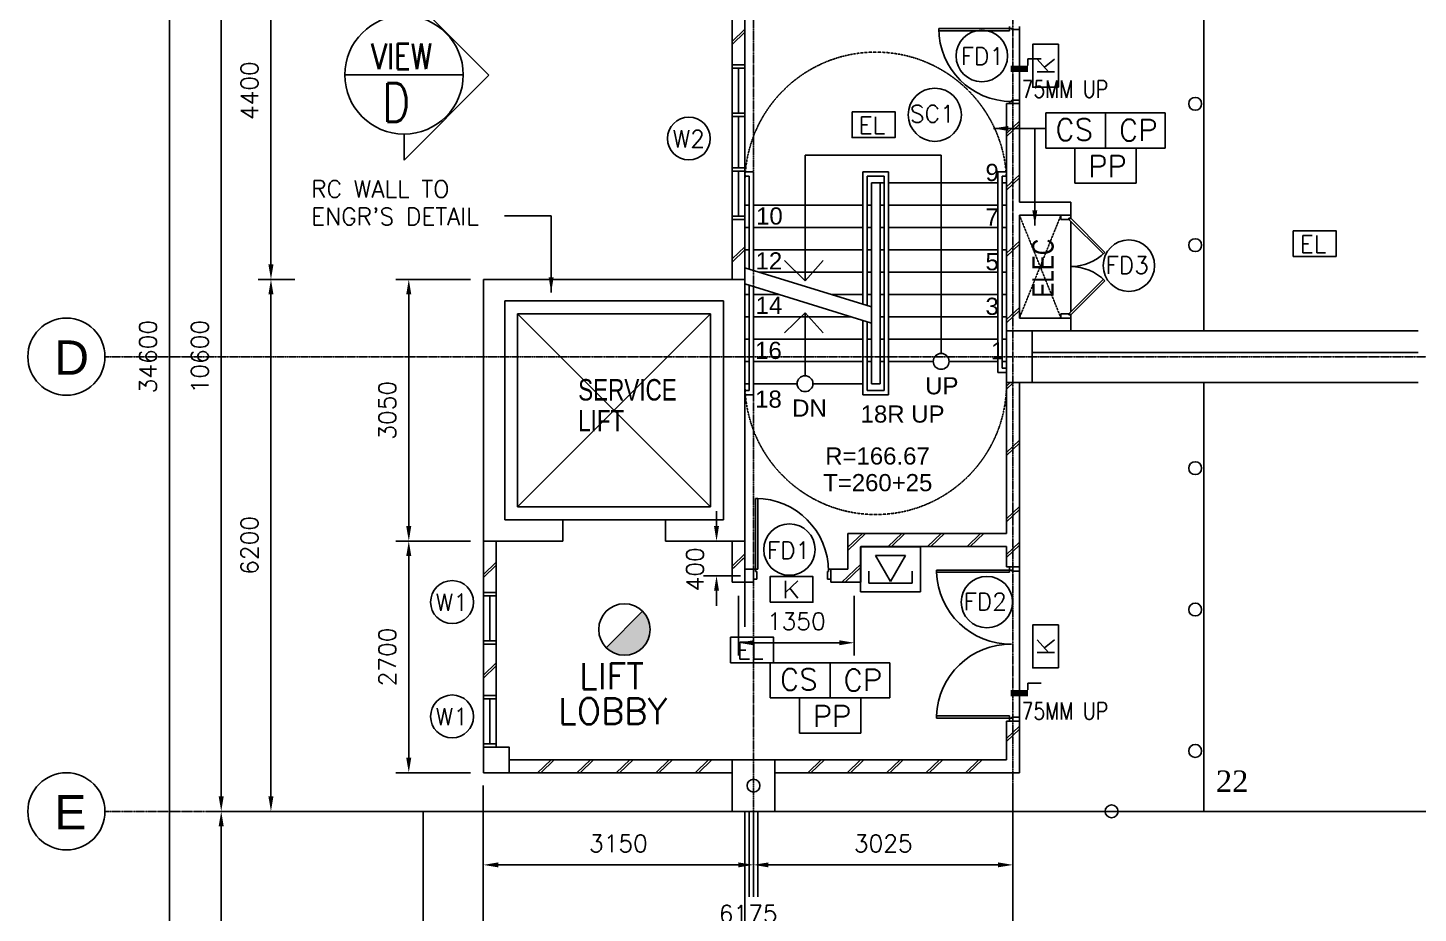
# Model space of a CAD drawing. Header units: millimetres. Extents: x -312260 to 194620, y -310600 to 21683.
# Drawn here: x -138419 to -122208, y -8406 to 1914 of the extents above; entities that cross this region are included whole.
import ezdxf
from ezdxf.enums import TextEntityAlignment as Align

# ---------------------------------------------------------------- set-up
doc = ezdxf.new("R2010")
doc.units = ezdxf.units.MM
doc.header["$LTSCALE"] = 5
doc.header["$MEASUREMENT"] = 0
doc.header["$PDMODE"] = 3
for name, pattern in [('CENTER', [2, 1.25, -0.25, 0.25, -0.25]), ('DASHED', [0.75, 0.5, -0.25]), ('DASHEDX2', [1.5, 1, -0.5]), ('HIDDEN', [0.375, 0.25, -0.125])]:
    doc.linetypes.add(name, pattern=pattern)
for name, color, linetype in [('-FF', 240, 'Continuous'), ('beam_p', 1, 'Continuous'), ('col', 7, 'Continuous'), ('CP', 8, 'Continuous'), ('CP NUMBERING', 1, 'Continuous'), ('DIM', 7, 'Continuous'), ('DR', 1, 'Continuous'), ('DW-T', 7, 'Continuous'), ('EL & K', 10, 'Continuous'), ('GRID', 9, 'CENTER'), ('L', 1, 'Continuous'), ('LEG-T', 7, 'Continuous'), ('LINE', 7, 'Continuous'), ('parap', 7, 'Continuous'), ('park L', 9, 'DASHEDX2'), ('R25', 5, 'Continuous'), ('RAIL', 1, 'Continuous'), ('RC', 3, 'Continuous'), ('RWDP', 1, 'Continuous'), ('SPEC', 7, 'Continuous'), ('T35', 2, 'Continuous'), ('TEXT', 7, 'Continuous'), ('wall', 2, 'Continuous'), ('WIN', 5, 'Continuous')]:
    doc.layers.add(name, color=color, linetype=linetype)
doc.styles.add('CARPARK NO', font='TIMES.TTF', dxfattribs={"height": 200})
doc.styles.add('E', font='ROMANS.SHX', dxfattribs={"width": 0.9})
doc.styles.add('HELV', font='HELV.shx')
doc.styles.add('HELVL', font='HELVL.shx')
doc.styles.add('ROMS', font='romans.shx', dxfattribs={"width": 0.8, "height": 230})
doc.styles.add('S100', font='ROMANS.shx', dxfattribs={"height": 200})
doc.dimstyles.new('S100', dxfattribs={"dimscale": 0, "dimtxt": 150, "dimasz": 175, "dimexe": 150, "dimexo": 150, "dimgap": 150, "dimtad": 1, "dimdec": 0, "dimzin": 0, "dimdsep": 46, "dimtxsty": 'S100', "dimcen": 0, "dimdle": 100, "dimclrd": 5, "dimclre": 5, "dimclrt": 1, "dimaunit": 1, "dimadec": 0, "dimazin": 0, "dimtfac": 1, "dimtdec": 0, "dimtofl": 0, "dimtmove": 1, "dimatfit": 3, "dimfxl": 1, "dimtolj": 1, "dimtzin": 0, "dimarcsym": 0})

# ---------------------------------------------------------------- blocks, each defined once
blk = doc.blocks.new('*D88')
at = {"layer": 'DEFPOINTS', "color": 0}
for p in [(-135584, -1019), (-135157, -1019), (-135157, -7219)]:
    blk.add_point(p, dxfattribs=at)
at = {"layer": 'DIM', "color": 5, "lineweight": -2}
for p, q in [((-135307, -1019), (-135734, -1019)), ((-135584, -7044), (-135584, -1194)), ((-135307, -7219), (-135734, -7219))]:
    blk.add_line(p, q, dxfattribs=at)
at = {"layer": 'DIM', "color": 5}
for points in [[(-135614, -1194), (-135555, -1194), (-135584, -1019)], [(-135614, -7044), (-135555, -7044), (-135584, -7219)]]:
    blk.add_solid(points, dxfattribs=at)
at = {"layer": 'DIM', "color": 1, "insert": (-135834, -4119), "char_height": 200, "attachment_point": 5, "rotation": 90, "style": 'S100'}
blk.add_mtext('\\A1;6200', dxfattribs=at)
blk = doc.blocks.new('*D89')
at = {"layer": 'DEFPOINTS', "color": 0}
for p in [(-135584, 3381), (-135157, 3381), (-135157, -1019)]:
    blk.add_point(p, dxfattribs=at)
at = {"layer": 'DIM', "color": 5, "lineweight": -2}
for p, q in [((-135307, 3381), (-135734, 3381)), ((-135584, -844), (-135584, 3206)), ((-135307, -1019), (-135734, -1019))]:
    blk.add_line(p, q, dxfattribs=at)
at = {"layer": 'DIM', "color": 5}
for points in [[(-135614, 3206), (-135555, 3206), (-135584, 3381)], [(-135614, -844), (-135555, -844), (-135584, -1019)]]:
    blk.add_solid(points, dxfattribs=at)
at = {"layer": 'DIM', "color": 1, "insert": (-135834, 1181), "char_height": 200, "attachment_point": 5, "rotation": 90, "style": 'S100'}
blk.add_mtext('\\A1;4400', dxfattribs=at)
blk = doc.blocks.new('*D91')
at = {"layer": 'DEFPOINTS', "color": 0}
for p in [(-136164, -7219), (-135090, -7219), (-135090, -14219)]:
    blk.add_point(p, dxfattribs=at)
at = {"layer": 'DIM', "color": 5, "lineweight": -2}
for p, q in [((-135240, -7219), (-136314, -7219)), ((-136164, -14044), (-136164, -7394)), ((-135240, -14219), (-136314, -14219))]:
    blk.add_line(p, q, dxfattribs=at)
at = {"layer": 'DIM', "color": 5}
for points in [[(-136194, -7394), (-136135, -7394), (-136164, -7219)], [(-136194, -14044), (-136135, -14044), (-136164, -14219)]]:
    blk.add_solid(points, dxfattribs=at)
at = {"layer": 'DIM', "color": 1, "insert": (-136414, -10719), "char_height": 200, "attachment_point": 5, "rotation": 90, "style": 'S100'}
blk.add_mtext('\\A1;7000', dxfattribs=at)
blk = doc.blocks.new('*D92')
at = {"layer": 'DEFPOINTS', "color": 0}
for p in [(-136164, 3381), (-135090, 3381), (-135090, -7219)]:
    blk.add_point(p, dxfattribs=at)
at = {"layer": 'DIM', "color": 5, "lineweight": -2}
for p, q in [((-135240, 3381), (-136314, 3381)), ((-136164, -7044), (-136164, 3206)), ((-135240, -7219), (-136314, -7219))]:
    blk.add_line(p, q, dxfattribs=at)
at = {"layer": 'DIM', "color": 5}
for points in [[(-136194, 3206), (-136135, 3206), (-136164, 3381)], [(-136194, -7044), (-136135, -7044), (-136164, -7219)]]:
    blk.add_solid(points, dxfattribs=at)
at = {"layer": 'DIM', "color": 1, "insert": (-136414, -1919), "char_height": 200, "attachment_point": 5, "rotation": 90, "style": 'S100'}
blk.add_mtext('\\A1;10600', dxfattribs=at)
blk = doc.blocks.new('*D95')
at = {"layer": 'DEFPOINTS', "color": 0}
for p in [(-135090, 15381), (-136768, -19219), (-135090, -19219)]:
    blk.add_point(p, dxfattribs=at)
at = {"layer": 'DIM', "color": 5, "lineweight": -2}
for p, q in [((-135240, 15381), (-136918, 15381)), ((-136768, 15206), (-136768, -19044)), ((-135240, -19219), (-136918, -19219))]:
    blk.add_line(p, q, dxfattribs=at)
at = {"layer": 'DIM', "color": 5}
for points in [[(-136797, 15206), (-136738, 15206), (-136768, 15381)], [(-136797, -19044), (-136738, -19044), (-136768, -19219)]]:
    blk.add_solid(points, dxfattribs=at)
at = {"layer": 'DIM', "color": 1, "insert": (-137018, -1919), "char_height": 200, "attachment_point": 5, "rotation": 90, "style": 'S100'}
blk.add_mtext('\\A1;34600', dxfattribs=at)
blk = doc.blocks.new('DR900')
at = {"layer": 'DR'}
for p, q in [((25, 940), (50, 940)), ((25, 115), (25, 940)), ((50, 115), (50, 940)), ((0, 115), (25, 115)), ((0, 0), (38, 0)), ((50, 115), (25, 115)), ((25, 115), (25, 90)), ((25, 90), (38, 90)), ((38, 90), (38, 0)), ((862, 90), (875, 90)), ((862, 90), (862, 0)), ((862, 0), (900, 0)), ((875, 115), (900, 115)), ((875, 115), (875, 90))]:
    blk.add_line(p, q, dxfattribs=at)
blk.add_arc((25, 90), 850, 0, 90, dxfattribs=at)
blk = doc.blocks.new('DR2')
at = {"layer": 'DR', "color": 5}
for p, q in [((37, 115), (435, 513)), ((55, 97), (452, 495)), ((1145, 97), (748, 495)), ((1163, 115), (765, 513)), ((0, 115), (37, 115)), ((50, 0), (0, 0)), ((37, 115), (37, 90)), ((55, 97), (37, 115)), ((37, 90), (50, 90)), ((50, 90), (50, 0)), ((1145, 97), (1163, 115)), ((1163, 90), (1150, 90)), ((1150, 90), (1150, 0)), ((1163, 115), (1163, 90)), ((1200, 115), (1163, 115)), ((1150, 0), (1200, 0))]:
    blk.add_line(p, q, dxfattribs=at)
for centre, start, end in [((37, 115), 0, 45), ((1163, 115), 135, 180)]:
    blk.add_arc(centre, 563, start, end, dxfattribs=at)
blk = doc.blocks.new('*D97')
at = {"layer": 'DEFPOINTS', "color": 0}
for p in [(-130389, -4069), (-130058, -4069), (-129958, -4472)]:
    blk.add_point(p, dxfattribs=at)
at = {"layer": 'DIM', "color": 5, "lineweight": -2}
for p, q in [((-130389, -3894), (-130389, -3719)), ((-130208, -4069), (-130539, -4069)), ((-130108, -4472), (-130539, -4472)), ((-130389, -4647), (-130389, -4822))]:
    blk.add_line(p, q, dxfattribs=at)
at = {"layer": 'DIM', "color": 5}
for points in [[(-130418, -3894), (-130360, -3894), (-130389, -4069)], [(-130418, -4647), (-130360, -4647), (-130389, -4472)]]:
    blk.add_solid(points, dxfattribs=at)
at = {"layer": 'DIM', "color": 1, "insert": (-130639, -4398), "char_height": 200, "attachment_point": 5, "rotation": 90, "style": 'S100'}
blk.add_mtext('\\A1;400', dxfattribs=at)
blk = doc.blocks.new('*D96')
at = {"layer": 'DEFPOINTS', "color": 0}
for p in [(-130133, -4558), (-128783, -4558), (-130133, -5254)]:
    blk.add_point(p, dxfattribs=at)
at = {"layer": 'DIM', "color": 5, "lineweight": -2}
for p, q in [((-130133, -4708), (-130133, -5404)), ((-128783, -4708), (-128783, -5404)), ((-128958, -5254), (-129958, -5254))]:
    blk.add_line(p, q, dxfattribs=at)
at = {"layer": 'DIM', "color": 5}
for points in [[(-129958, -5225), (-129958, -5283), (-130133, -5254)], [(-128958, -5225), (-128958, -5283), (-128783, -5254)]]:
    blk.add_solid(points, dxfattribs=at)
at = {"layer": 'DIM', "color": 1, "insert": (-129458, -5004), "char_height": 200, "attachment_point": 5, "rotation": 0, "style": 'S100'}
blk.add_mtext('\\A1;1350', dxfattribs=at)
blk = doc.blocks.new('*D107')
at = {"layer": 'DEFPOINTS', "color": 0}
for p in [(-133108, -6769), (-126933, -6769), (-126933, -8663)]:
    blk.add_point(p, dxfattribs=at)
at = {"layer": 'DIM', "color": 5, "lineweight": -2}
for p, q in [((-133108, -6919), (-133108, -8813)), ((-126933, -6919), (-126933, -8813)), ((-132933, -8663), (-127108, -8663))]:
    blk.add_line(p, q, dxfattribs=at)
at = {"layer": 'DIM', "color": 5}
for points in [[(-132933, -8633), (-132933, -8692), (-133108, -8663)], [(-127108, -8633), (-127108, -8692), (-126933, -8663)]]:
    blk.add_solid(points, dxfattribs=at)
at = {"layer": 'DIM', "color": 1, "insert": (-130020, -8413), "char_height": 200, "attachment_point": 5, "style": 'S100'}
blk.add_mtext('\\A1;6175', dxfattribs=at)
blk = doc.blocks.new('*D108')
at = {"layer": 'DEFPOINTS', "color": 0}
for p in [(-133108, -1019), (-133977, -4069), (-133108, -4069)]:
    blk.add_point(p, dxfattribs=at)
at = {"layer": 'DIM', "color": 5, "lineweight": -2}
for p, q in [((-133258, -1019), (-134127, -1019)), ((-133977, -1194), (-133977, -3894)), ((-133258, -4069), (-134127, -4069))]:
    blk.add_line(p, q, dxfattribs=at)
at = {"layer": 'DIM', "color": 5}
for points in [[(-134007, -1194), (-133948, -1194), (-133977, -1019)], [(-134007, -3894), (-133948, -3894), (-133977, -4069)]]:
    blk.add_solid(points, dxfattribs=at)
at = {"layer": 'DIM', "color": 1, "insert": (-134227, -2544), "char_height": 200, "attachment_point": 5, "rotation": 90, "style": 'S100'}
blk.add_mtext('\\A1;3050', dxfattribs=at)
blk = doc.blocks.new('*D109')
at = {"layer": 'DEFPOINTS', "color": 0}
for p in [(-133108, -4069), (-133977, -6769), (-133108, -6769)]:
    blk.add_point(p, dxfattribs=at)
at = {"layer": 'DIM', "color": 5, "lineweight": -2}
for p, q in [((-133258, -4069), (-134127, -4069)), ((-133977, -4244), (-133977, -6594)), ((-133258, -6769), (-134127, -6769))]:
    blk.add_line(p, q, dxfattribs=at)
at = {"layer": 'DIM', "color": 5}
for points in [[(-134007, -4244), (-133948, -4244), (-133977, -4069)], [(-134007, -6594), (-133948, -6594), (-133977, -6769)]]:
    blk.add_solid(points, dxfattribs=at)
at = {"layer": 'DIM', "color": 1, "insert": (-134227, -5419), "char_height": 200, "attachment_point": 5, "rotation": 90, "style": 'S100'}
blk.add_mtext('\\A1;2700', dxfattribs=at)
blk = doc.blocks.new('*D110')
at = {"layer": 'DEFPOINTS', "color": 0}
for p in [(-133108, -7219), (-129958, -7219), (-133108, -7843)]:
    blk.add_point(p, dxfattribs=at)
at = {"layer": 'DIM', "color": 5, "lineweight": -2}
for p, q in [((-133108, -7369), (-133108, -7993)), ((-129958, -7369), (-129958, -7993)), ((-130133, -7843), (-132933, -7843))]:
    blk.add_line(p, q, dxfattribs=at)
at = {"layer": 'DIM', "color": 5}
for points in [[(-132933, -7814), (-132933, -7872), (-133108, -7843)], [(-130133, -7814), (-130133, -7872), (-129958, -7843)]]:
    blk.add_solid(points, dxfattribs=at)
at = {"layer": 'DIM', "color": 1, "insert": (-131533, -7593), "char_height": 200, "attachment_point": 5, "style": 'S100'}
blk.add_mtext('\\A1;3150', dxfattribs=at)
blk = doc.blocks.new('*D111')
at = {"layer": 'DEFPOINTS', "color": 0}
for p in [(-129958, -7219), (-126933, -7219), (-126933, -7843)]:
    blk.add_point(p, dxfattribs=at)
at = {"layer": 'DIM', "color": 5, "lineweight": -2}
for p, q in [((-129958, -7369), (-129958, -7993)), ((-126933, -7369), (-126933, -7993)), ((-129783, -7843), (-127108, -7843))]:
    blk.add_line(p, q, dxfattribs=at)
at = {"layer": 'DIM', "color": 5}
for points in [[(-129783, -7814), (-129783, -7872), (-129958, -7843)], [(-127108, -7814), (-127108, -7872), (-126933, -7843)]]:
    blk.add_solid(points, dxfattribs=at)
at = {"layer": 'DIM', "color": 1, "insert": (-128445, -7593), "char_height": 200, "attachment_point": 5, "style": 'S100'}
blk.add_mtext('\\A1;3025', dxfattribs=at)

msp = doc.modelspace()

# ---------------------------------------------------------------- hatches: boundary and pattern name
at = {"layer": '-FF'}
msp.add_hatch(color=2, dxfattribs=at).paths.add_polyline_path([(-131162.7, -5099.3, 0.1989124), (-131250.6, -4887.1), (-131674.9, -5311.4, 0.6681786)])

# ---------------------------------------------------------------- linework, layer by layer
at = {"layer": '-FF', "color": 2, "ltscale": 10}
for p, q in [((-128711.8, -4136.5), (-128011.8, -4136.5)), ((-128711.8, -4658.4), (-128711.8, -4136.5)), ((-128011.8, -4136.5), (-128011.8, -4658.4)), ((-128535.2, -4236.2), (-128360.6, -4538.5)), ((-128186.1, -4236.2), (-128535.2, -4236.2)), ((-128360.6, -4538.5), (-128186.1, -4236.2)), ((-128613, -4558.7), (-128613, -4417.6)), ((-128108.3, -4417.6), (-128108.3, -4558.7)), ((-128011.8, -4658.4), (-128711.8, -4658.4)), ((-128108.3, -4558.7), (-128613, -4558.7))]:
    msp.add_line(p, q, dxfattribs=at)
at = {"layer": '-FF', "color": 2, "linetype": 'Continuous'}
msp.add_line((-131674.9, -5311.4), (-131250.6, -4887.1), dxfattribs=at)
msp.add_circle((-131462.7, -5099.3), 300, dxfattribs=at)
for p, q in [((-134722.6, 1365.6), (-133342.6, 1365.6)), ((-125853.3, 923.5), (-125853.3, 512.9)), ((-125497.1, 512.9), (-125497.1, 102.3)), ((-127769.5, 428.8), (-129357, 428.8)), ((-129357, -1033.4), (-129357, 428.8)), ((-127769.5, 428.8), (-127769.5, -1881.9)), ((-128582.7, -2234.3), (-128582.7, 105.7)), ((-128432.7, 105.7), (-128582.7, 105.7)), ((-128482.7, -2234.3), (-128482.7, 105.7)), ((-127107.7, 105.7), (-128382.7, 105.7)), ((-127007.7, 105.7), (-127057.7, 105.7)), ((-130007.7, -154.3), (-130057.7, -154.3)), ((-128682.7, -154.3), (-129957.7, -154.3)), ((-128582.7, -154.3), (-128632.7, -154.3)), ((-128432.7, -154.3), (-128482.7, -154.3)), ((-127107.7, -154.3), (-128382.7, -154.3)), ((-127007.7, -154.3), (-127057.7, -154.3)), ((-130007.7, -414.3), (-130057.7, -414.3)), ((-128682.7, -414.3), (-129957.7, -414.3)), ((-128582.7, -414.3), (-128632.7, -414.3)), ((-128432.7, -414.3), (-128482.7, -414.3)), ((-127107.7, -414.3), (-128382.7, -414.3)), ((-127007.7, -414.3), (-127057.7, -414.3)), ((-130007.7, -674.3), (-130057.7, -674.3)), ((-128682.7, -674.3), (-129957.7, -674.3)), ((-129357, -1033.4), (-129596.3, -799.5)), ((-129357, -1033.4), (-129144.2, -799.5)), ((-128582.7, -675.1), (-128632.7, -675.1)), ((-128432.7, -674.3), (-128482.7, -674.3)), ((-127107.7, -674.3), (-128382.7, -674.3)), ((-127007.7, -674.3), (-127057.7, -674.3)), ((-128682.7, -934.3), (-129893.3, -934.3)), ((-128582.7, -934.3), (-128632.7, -934.3)), ((-128432.7, -934.3), (-128482.7, -934.3)), ((-127107.7, -934.3), (-128382.7, -934.3)), ((-127007.7, -934.3), (-127057.7, -934.3)), ((-130007.7, -1194.3), (-130057.7, -1194.3)), ((-129658.9, -1194.3), (-129957.7, -1194.3)), ((-128682.7, -1194.3), (-129053.9, -1194.3)), ((-128582.7, -1194.3), (-128632.7, -1194.3)), ((-128432.7, -1194.3), (-128482.7, -1194.3)), ((-127107.7, -1194.3), (-128382.7, -1194.3)), ((-127007.7, -1194.3), (-127057.7, -1194.3)), ((-130007.7, -1454.3), (-130057.7, -1454.3)), ((-128819.5, -1454.3), (-129957.7, -1454.3)), ((-129357, -1406.6), (-129596.3, -1640.6)), ((-129357, -1406.6), (-129357, -2141.9)), ((-129357, -1406.6), (-129144.2, -1640.6)), ((-128432.7, -1454.3), (-128482.7, -1454.3)), ((-127107.7, -1454.3), (-128382.7, -1454.3)), ((-127007.7, -1454.3), (-127057.7, -1454.3)), ((-130007.7, -1714.3), (-130057.7, -1714.3)), ((-128682.7, -1714.3), (-129957.7, -1714.3)), ((-128582.7, -1714.3), (-128632.7, -1714.3)), ((-128432.7, -1714.3), (-128482.7, -1714.3)), ((-127769.5, -1714.3), (-128382.7, -1714.3)), ((-127107.7, -1714.3), (-127769.5, -1714.3)), ((-127007.7, -1714.3), (-127057.7, -1714.3)), ((-130007.7, -1974.3), (-130057.7, -1974.3)), ((-128682.7, -1974.3), (-129957.7, -1974.3)), ((-128582.7, -1974.3), (-128632.7, -1974.3)), ((-128432.7, -1974.3), (-128482.7, -1974.3)), ((-127861.8, -1974.3), (-128382.7, -1974.3)), ((-127107.7, -1974.3), (-127677.1, -1974.3)), ((-127007.7, -1974.3), (-127057.7, -1974.3)), ((-130007.7, -2234.3), (-130057.7, -2234.3)), ((-129449.3, -2234.3), (-129957.7, -2234.3)), ((-128682.7, -2234.3), (-129264.6, -2234.3)), ((-129064.5, -5486.3), (-129064.5, -5897)), ((-128708.2, -5897), (-128708.2, -6307.6))]:
    msp.add_line(p, q)
at = {"color": 1}
for p, q in [((-129957.7, 235.7), (-130057.7, 235.7)), ((-130007.7, 185.7), (-130057.7, 185.7)), ((-130007.7, -898.8), (-130007.7, 185.7)), ((-129957.7, -914.3), (-129957.7, 235.7)), ((-128382.7, 235.7), (-128682.7, 235.7)), ((-128682.7, -1309.2), (-128682.7, 235.7)), ((-128432.7, 185.7), (-128632.7, 185.7)), ((-128632.7, -1324.7), (-128632.7, 185.7)), ((-128432.7, -2314.3), (-128432.7, 185.7)), ((-128382.7, -2364.3), (-128382.7, 235.7)), ((-127007.7, 235.7), (-127107.7, 235.7)), ((-127107.7, -1513.2), (-127107.7, 235.7)), ((-127007.7, 185.7), (-127057.7, 185.7)), ((-127057.7, -1531.9), (-127057.7, 185.7)), ((-130007.7, -2314.3), (-130007.7, -1086.2)), ((-129957.7, -2364.3), (-129957.7, -1101.7)), ((-128682.7, -2364.3), (-128682.7, -1496.6)), ((-128632.7, -2314.3), (-128632.7, -1512.1)), ((-127107.7, -2104.3), (-127107.7, -1513.2)), ((-127057.7, -2054.3), (-127057.7, -1531.9)), ((-127007.7, -2104.3), (-127107.7, -2104.3)), ((-127007.7, -2054.3), (-127057.7, -2054.3)), ((-130007.7, -2314.3), (-130057.7, -2314.3)), ((-129957.7, -2364.3), (-130057.7, -2364.3)), ((-128682.7, -2364.3), (-128382.7, -2364.3)), ((-128632.7, -2314.3), (-128432.7, -2314.3))]:
    msp.add_line(p, q, dxfattribs=at)
at = {"color": 5}
for p, q in [((-128582.7, -1340.2), (-130057.7, -883.3)), ((-128582.7, -1527.6), (-130057.7, -1070.7)), ((-132707.7, -1419.3), (-130457.7, -3669.3)), ((-130457.7, -1419.3), (-132707.7, -3669.3)), ((-130982.7, -3819.3), (-132182.7, -3819.3))]:
    msp.add_line(p, q, dxfattribs=at)
at = {"ltscale": 2}
for p, q in [((-130457.7, -1419.3), (-132707.7, -1419.3)), ((-132707.7, -3669.3), (-132707.7, -1419.3)), ((-130457.7, -3669.3), (-130457.7, -1419.3)), ((-130457.7, -3669.3), (-132707.7, -3669.3))]:
    msp.add_line(p, q, dxfattribs=at)
at = {"color": 3}
msp.add_circle((-134032.6, 1365.6), 690, dxfattribs=at)
for centre in [(-127769.5, -1974.3), (-129357, -2234.3)]:
    msp.add_circle(centre, 92.4)
at = {"color": 5, "linetype": 'HIDDEN'}
for centre, start, end in [((-128532.7, 105.7), 0, 180), ((-128532.7, -2234.3), 180, 359.93751)]:
    msp.add_arc(centre, 1525, start, end, dxfattribs=at)
at = {"layer": 'beam_p', "ltscale": 2}
for p, q in [((-126857.7, -1619.3), (-122207.7, -1619.3)), ((-126707.7, -1869.3), (-122207.7, -1869.3)), ((-126857.7, -2219.3), (-122207.7, -2219.3))]:
    msp.add_line(p, q, dxfattribs=at)
at = {"layer": 'col', "color": 3}
for points in [[(-126707.7, -1619.3), (-127007.7, -1619.3), (-127007.7, -2219.3), (-126707.7, -2219.3)], [(-133107.7, -6769.3), (-132807.7, -6769.3), (-132807.7, -6469.3), (-133107.7, -6469.3)], [(-129707.7, -6619.3), (-130207.7, -6619.3), (-130207.7, -7219.3), (-129707.7, -7219.3)], [(-129707.7, -6619.3), (-130207.7, -6619.3), (-130207.7, -7219.3), (-129707.7, -7219.3)]]:
    msp.add_lwpolyline(points, close=True, dxfattribs=at)
at = {"layer": 'CP', "color": 7}
for centre in [(-124807.7, 1028.3), (-124807.7, -619.3), (-124807.7, -3219.3), (-124807.7, -4866.9), (-124807.7, -6514.5), (-125782.7, -7219.3)]:
    msp.add_circle(centre, 75, dxfattribs=at)
at = {"layer": 'DIM', "color": 5}
msp.add_line((-130057.7, -8213.9), (-130057.7, -8598.2), dxfattribs=at)
at = {"layer": 'DW-T', "color": 1, "linetype": 'Continuous'}
for centre, radius in [((-127295.5, 1585.7), 300), ((-127843.9, 900.5), 310), ((-130711.5, 623.4), 250), ((-125580.7, -858), 300), ((-129538.6, -4167.8), 300), ((-133472.6, -4779.8), 250), ((-127236.3, -4779.8), 300), ((-133472.6, -6112.7), 250)]:
    msp.add_circle(centre, radius, dxfattribs=at)
at = {"layer": 'EL & K', "color": 10}
for points in [[(-126402.4, 1222), (-126402.4, 1722), (-126702.4, 1722), (-126702.4, 1222)], [(-128807.7, 934.8), (-128307.7, 934.8), (-128307.7, 634.8), (-128807.7, 634.8)], [(-123664.3, -451.4), (-123164.3, -451.4), (-123164.3, -751.4), (-123664.3, -751.4)], [(-129764.7, -4781.6), (-129264.7, -4781.6), (-129264.7, -4481.6), (-129764.7, -4481.6)], [(-126402.4, -5546.3), (-126402.4, -5046.3), (-126702.4, -5046.3), (-126702.4, -5546.3)], [(-130225.6, -5187.9), (-129725.6, -5187.9), (-129725.6, -5487.9), (-130225.6, -5487.9)]]:
    msp.add_lwpolyline(points, close=True, dxfattribs=at)
at = {"layer": 'GRID', "linetype": 'CENTER', "ltscale": 2}
for p, q in [((-129957.7, -8213.9), (-129957.7, 20308)), ((-126932.7, -7219.3), (-126932.7, 3380.7)), ((-137519.2, -1919.3), (-68329.3, -1919.3)), ((-137519.2, -7219.3), (-68329.3, -7219.3)), ((-66396.2, -7219.3), (-135586.2, -7219.3))]:
    msp.add_line(p, q, dxfattribs=at)
at = {"layer": 'GRID', "color": 7, "linetype": 'ByBlock', "ltscale": 2}
for centre in [(-137969.2, -1919.3), (-137969.2, -7219.3)]:
    msp.add_circle(centre, 450, dxfattribs=at)
at = {"layer": 'L'}
for p, q in [((-126857.7, 1030.7), (-126857.7, 1930.7)), ((-126857.7, -6119.3), (-126857.7, -4419.3))]:
    msp.add_line(p, q, dxfattribs=at)
at = {"layer": 'LEG-T'}
for p, q in [((-126550.5, 923.5), (-125156.2, 923.5)), ((-126550.5, 512.9), (-126550.5, 923.5)), ((-125156.2, 923.5), (-125156.2, 512.9)), ((-125156.2, 512.9), (-126550.5, 512.9)), ((-126209.6, 102.3), (-126209.6, 512.9)), ((-125497.1, 102.3), (-126209.6, 102.3)), ((-129761.6, -5486.3), (-128367.3, -5486.3)), ((-129761.6, -5897), (-129761.6, -5486.3)), ((-128367.3, -5486.3), (-128367.3, -5897)), ((-128367.3, -5897), (-129761.6, -5897)), ((-129420.7, -6307.6), (-129420.7, -5897)), ((-128708.2, -6307.6), (-129420.7, -6307.6))]:
    msp.add_line(p, q, dxfattribs=at)
at = {"layer": 'LINE', "color": 6}
for p, q in [((-126257.7, -269.3), (-126257.7, -306.3)), ((-126257.7, -341.6), (-126257.7, -1396.9)), ((-126257.7, -1432.3), (-126257.7, -1469.3))]:
    msp.add_line(p, q, dxfattribs=at)
at = {"layer": 'LINE', "color": 1, "ltscale": 2}
msp.add_line((-133807.7, -14219.3), (-133807.7, -7219.3), dxfattribs=at)
at = {"layer": 'LINE', "color": 6, "linetype": 'DASHED'}
for points in [[(-126372.7, -269.3), (-126857.7, -1469.3)], [(-126372.7, -1469.3), (-126857.7, -269.3)]]:
    msp.add_lwpolyline(points, dxfattribs=at)
at = {"layer": 'LINE', "color": 1, "ltscale": 2}
msp.add_lwpolyline([(-133807.7, -7219.3), (-130207.7, -7219.3)], dxfattribs=at)
at = {"layer": 'parap', "color": 0, "ltscale": 2}
for p, q in [((-130057.7, -7219.3), (-130057.7, -8213.9)), ((-129907.7, -7219.3), (-129907.7, -8213.9))]:
    msp.add_line(p, q, dxfattribs=at)
at = {"layer": 'park L'}
for p, q in [((-124707.7, 3380.7), (-124707.7, -1619.3)), ((-124707.7, -7219.3), (-124707.7, -2219.3)), ((-124707.7, -7219.3), (-124707.7, -2669.3))]:
    msp.add_line(p, q, dxfattribs=at)
at = {"layer": 'park L', "color": 8, "ltscale": 2}
msp.add_line((-124707.7, -7219.3), (-122207.7, -7219.3), dxfattribs=at)
at = {"layer": 'R25'}
for p, q in [((-126972.7, -4369.3), (-126972.7, -4406.3)), ((-126972.7, -4369.3), (-126972.7, -4406.3)), ((-126972.7, -4406.3), (-127822.7, -4406.3)), ((-126972.7, -4406.3), (-127822.7, -4406.3)), ((-126972.7, -4431.3), (-127822.4, -4431.3)), ((-126972.7, -4431.3), (-127822.4, -4431.3)), ((-126972.7, -4406.3), (-126947.7, -4406.3)), ((-126972.7, -4431.3), (-126972.7, -4406.3)), ((-126972.7, -4406.3), (-126947.7, -4406.3)), ((-126972.7, -4431.3), (-126972.7, -4406.3)), ((-126947.7, -4406.3), (-126947.7, -4419.3)), ((-126947.7, -4406.3), (-126947.7, -4419.3)), ((-126947.7, -4419.3), (-126857.7, -4419.3)), ((-126947.7, -4419.3), (-126857.7, -4419.3)), ((-126972.7, -6132.3), (-127822.7, -6132.3)), ((-126972.7, -6107.3), (-127822.4, -6107.3)), ((-126972.7, -6107.3), (-126972.7, -6132.3)), ((-126972.7, -6132.3), (-126947.7, -6132.3)), ((-126972.7, -6169.3), (-126972.7, -6132.3)), ((-126947.7, -6132.3), (-126947.7, -6119.3)), ((-126947.7, -6119.3), (-126857.7, -6119.3))]:
    msp.add_line(p, q, dxfattribs=at)
for centre, start, end in [((-126957.9, -4404.5), 181.77368, 270.67407), ((-126957.9, -6134), 89.32593, 178.22632)]:
    msp.add_arc(centre, 864.8, start, end, dxfattribs=at)
at = {"layer": 'RAIL', "color": 5, "ltscale": 1000}
for p, q in [((-130007.7, -7219.3), (-130007.7, -8213.9)), ((-129957.7, -7219.3), (-129957.7, -8213.9))]:
    msp.add_line(p, q, dxfattribs=at)
at = {"layer": 'RC', "ltscale": 2}
for p, q in [((-133107.7, -4069.3), (-133107.7, -1019.3)), ((-130057.7, -1019.3), (-133107.7, -1019.3)), ((-130057.7, -1619.3), (-130057.7, -1019.3)), ((-132857.7, -3819.3), (-132857.7, -1269.3)), ((-130307.7, -1269.3), (-132857.7, -1269.3)), ((-130307.7, -3819.3), (-130307.7, -1269.3)), ((-130057.7, -4069.3), (-130057.7, -1619.3)), ((-132182.7, -3819.3), (-132857.7, -3819.3)), ((-132182.7, -3819.3), (-132182.7, -4069.3)), ((-130307.7, -3819.3), (-130982.7, -3819.3)), ((-130982.7, -3819.3), (-130982.7, -4069.3)), ((-132182.7, -4069.3), (-133107.7, -4069.3)), ((-130982.7, -4069.3), (-130057.7, -4069.3))]:
    msp.add_line(p, q, dxfattribs=at)
at = {"layer": 'RWDP', "const_width": 75}
for points in [[(-126958, 1436.4), (-126757.5, 1436.4)], [(-126958, -5840.7), (-126757.5, -5840.7)]]:
    msp.add_lwpolyline(points, dxfattribs=at)
at = {"layer": 'RWDP'}
for points in [[(-126757.5, 1474.9), (-126757.5, 1551.8), (-126603.7, 1551.8)], [(-126757.5, -5802.2), (-126757.5, -5725.3), (-126603.7, -5725.3)]]:
    msp.add_lwpolyline(points, dxfattribs=at)
msp.add_circle((-129957.8, -6919.3), 75, dxfattribs=at)
at = {"layer": 'SPEC'}
for p, q in [((-128582.7, -2234.3), (-128482.7, -2234.3)), ((-130057.7, -4397), (-130057.7, -5068))]:
    msp.add_line(p, q, dxfattribs=at)
at = {"layer": 'T35', "color": 3}
for p, q in [((-134032.6, 2352), (-133043.1, 1362.5)), ((-134032.6, 373), (-133043.1, 1362.5)), ((-134032.6, 675.6), (-134032.6, 373))]:
    msp.add_line(p, q, dxfattribs=at)
at = {"layer": 'wall', "ltscale": 2}
for p, q in [((-130207.7, 1480.7), (-130207.7, 2780.7)), ((-130057.7, 1480.7), (-130057.7, 2080.7)), ((-126857.7, 1030.7), (-127007.7, 1030.7)), ((-127007.7, -3980.3), (-127007.7, 1030.7)), ((-126857.7, 1030.7), (-126857.7, -119.3)), ((-126257.7, -119.3), (-126257.7, -269.3)), ((-130207.7, -1019.3), (-130207.7, -319.3)), ((-130057.7, -1019.3), (-130057.7, -319.3)), ((-126857.7, -269.3), (-126257.7, -269.3)), ((-126857.7, -1469.3), (-126857.7, -269.3)), ((-126857.7, -1619.3), (-126257.7, -1619.3)), ((-126257.7, -1469.3), (-126257.7, -1619.3)), ((-126857.7, -4369.3), (-126857.7, -2219.3)), ((-127007.7, -3980.3), (-128857.7, -3980.3)), ((-128857.7, -3980.3), (-128857.7, -4397)), ((-133107.7, -4669.3), (-133107.7, -4069.3)), ((-132957.7, -4669.3), (-132957.7, -4069.3)), ((-130207.7, -4547), (-130207.7, -4069.3)), ((-130207.7, -4547), (-130207.7, -4069.3)), ((-130057.7, -4397), (-130057.7, -4069.3)), ((-130057.7, -4397), (-130057.7, -4069.3)), ((-127007.7, -4130.3), (-128707.7, -4130.3)), ((-128707.7, -4130.3), (-128707.7, -4547)), ((-127007.7, -4369.3), (-127007.7, -4130.3)), ((-127007.7, -4369.3), (-126857.7, -4369.3)), ((-127007.7, -4369.3), (-126857.7, -4369.3)), ((-129957.7, -4397), (-130057.7, -4397)), ((-129957.7, -4397), (-130057.7, -4397)), ((-129957.7, -4547), (-129957.7, -4397)), ((-129957.7, -4547), (-129957.7, -4397)), ((-129057.7, -4397), (-128857.7, -4397)), ((-129057.7, -4547), (-129057.7, -4397)), ((-132957.7, -4669.3), (-133107.7, -4669.3)), ((-129957.7, -4547), (-130207.7, -4547)), ((-129957.7, -4547), (-130207.7, -4547)), ((-129057.7, -4547), (-128707.7, -4547)), ((-132957.7, -5269.3), (-133107.7, -5269.3)), ((-133107.7, -5869.3), (-133107.7, -5269.3)), ((-132957.7, -5869.3), (-132957.7, -5269.3)), ((-132957.7, -5869.3), (-133107.7, -5869.3)), ((-127007.7, -6169.3), (-127007.7, -6619.3)), ((-126857.7, -6169.3), (-126857.7, -6469.3)), ((-132957.7, -6469.3), (-133107.7, -6469.3)), ((-126857.7, -6769.3), (-126857.7, -6469.3)), ((-130207.7, -6619.3), (-132807.7, -6619.3)), ((-127157.7, -6619.3), (-129707.7, -6619.3)), ((-127007.7, -6619.3), (-129707.7, -6619.3)), ((-130207.7, -6769.3), (-132807.7, -6769.3)), ((-126857.7, -6769.3), (-129707.7, -6769.3))]:
    msp.add_line(p, q, dxfattribs=at)
at = {"layer": 'wall', "color": 8}
for points in [[(-130207.7, 1754.4), (-130057.7, 1897.2)], [(-130207.7, 1718.7), (-130057.7, 1861.4)], [(-127007.7, 682.6), (-126857.7, 825.4)], [(-127007.7, 646.9), (-126857.7, 789.6)], [(-127007.7, 59.2), (-126857.7, 201.9)], [(-127007.7, 23.4), (-126857.7, 166.1)], [(-130207.7, -780), (-130057.7, -637.3)], [(-127007.7, -714.3), (-126857.7, -571.6)], [(-127007.7, -750.1), (-126857.7, -607.4)], [(-130207.7, -815.8), (-130057.7, -673)], [(-127007.7, -1487.8), (-126857.7, -1345.1)], [(-127007.7, -1523.6), (-126857.7, -1380.9)], [(-127007.7, -2297), (-126926, -2219.3)], [(-127007.7, -2261.3), (-126963.6, -2219.3)], [(-127007.7, -3034.7), (-126857.7, -2892)], [(-127007.7, -3070.5), (-126857.7, -2927.8)], [(-127007.7, -3808.2), (-126857.7, -3665.5)], [(-127007.7, -3844), (-126857.7, -3701.3)], [(-128857.7, -4176.9), (-128651.1, -3980.3)], [(-128857.7, -4141.1), (-128688.7, -3980.3)], [(-128386.9, -4130.3), (-128229.2, -3980.3)], [(-128349.3, -4130.3), (-128191.6, -3980.3)], [(-127927.4, -4130.3), (-127769.7, -3980.3)], [(-127889.8, -4130.3), (-127732.1, -3980.3)], [(-127467.9, -4130.3), (-127310.2, -3980.3)], [(-127430.3, -4130.3), (-127272.6, -3980.3)], [(-127007.7, -4223.4), (-126857.7, -4080.7)], [(-127007.7, -4259.2), (-126857.7, -4116.5)], [(-133107.7, -4458.1), (-132957.7, -4315.4)], [(-133107.7, -4493.9), (-132957.7, -4351.2)], [(-130207.7, -4361.5), (-130057.7, -4218.8)], [(-130207.7, -4397.3), (-130057.7, -4254.6)], [(-130188.7, -4343.4), (-130076.7, -4236.9)], [(-130188.7, -4379.2), (-130076.7, -4272.6)], [(-128927.1, -4547), (-128707.7, -4338.3)], [(-128889.5, -4547), (-128707.7, -4374.1)], [(-133107.7, -5629.8), (-132957.7, -5487.1)], [(-133107.7, -5665.6), (-132957.7, -5522.9)], [(-127007.7, -6368.5), (-126857.7, -6225.8)], [(-127007.7, -6404.3), (-126857.7, -6261.6)], [(-132476.4, -6769.3), (-132318.8, -6619.3)], [(-132438.8, -6769.3), (-132281.1, -6619.3)], [(-132017, -6769.3), (-131859.3, -6619.3)], [(-131979.3, -6769.3), (-131821.7, -6619.3)], [(-131557.5, -6769.3), (-131399.8, -6619.3)], [(-131519.8, -6769.3), (-131362.2, -6619.3)], [(-131098, -6769.3), (-130940.3, -6619.3)], [(-131060.4, -6769.3), (-130902.7, -6619.3)], [(-130638.5, -6769.3), (-130480.8, -6619.3)], [(-130600.9, -6769.3), (-130443.2, -6619.3)], [(-129325.8, -6769.3), (-129168.2, -6619.3)], [(-129288.2, -6769.3), (-129130.5, -6619.3)], [(-128866.3, -6769.3), (-128708.7, -6619.3)], [(-128828.7, -6769.3), (-128671, -6619.3)], [(-128406.8, -6769.3), (-128249.2, -6619.3)], [(-128369.2, -6769.3), (-128211.6, -6619.3)], [(-127947.4, -6769.3), (-127789.7, -6619.3)], [(-127909.7, -6769.3), (-127752.1, -6619.3)], [(-127487.9, -6769.3), (-127330.2, -6619.3)], [(-127450.3, -6769.3), (-127292.6, -6619.3)]]:
    msp.add_lwpolyline(points, dxfattribs=at)
at = {"layer": 'wall', "ltscale": 2}
for points in [[(-130207.7, 1480.7), (-130057.7, 1480.7)], [(-126857.7, -119.3), (-126257.7, -119.3)], [(-130207.7, -319.3), (-130057.7, -319.3)], [(-126857.7, -1469.3), (-126257.7, -1469.3)], [(-127007.7, -6169.3), (-126857.7, -6169.3)]]:
    msp.add_lwpolyline(points, dxfattribs=at)
at = {"layer": 'WIN'}
for p, q in [((-130207.7, 880.7), (-130207.7, 1480.7)), ((-130057.7, 880.7), (-130057.7, 1480.7)), ((-130132.7, 918.7), (-130132.7, 1442.7)), ((-130057.7, 918.7), (-130207.7, 918.7)), ((-130057.7, 880.7), (-130207.7, 880.7)), ((-130207.7, 280.7), (-130207.7, 880.7)), ((-130132.7, 880.7), (-130132.7, 280.7)), ((-130057.7, 280.7), (-130057.7, 880.7)), ((-130057.7, 280.7), (-130207.7, 280.7)), ((-130207.7, -319.3), (-130207.7, 280.7)), ((-130057.7, 242.7), (-130207.7, 242.7)), ((-130132.7, 242.7), (-130132.7, -281.3)), ((-130057.7, -319.3), (-130057.7, 280.7)), ((-126857.7, -4419.3), (-126857.7, -4369.3)), ((-126857.7, -4419.3), (-126857.7, -4369.3)), ((-127822.3, -4431.3), (-127822.3, -4406.3)), ((-127822.3, -4431.3), (-127822.3, -4406.3)), ((-133107.7, -5269.3), (-133107.7, -4669.3)), ((-132957.7, -5269.3), (-132957.7, -4669.3)), ((-133032.7, -5231.3), (-133032.7, -4707.3)), ((-133107.7, -6469.3), (-133107.7, -5869.3)), ((-133032.7, -5907.3), (-133032.7, -6431.3)), ((-132957.7, -6469.3), (-132957.7, -5869.3)), ((-127822.3, -6107.3), (-127822.3, -6132.3)), ((-126857.7, -6119.3), (-126857.7, -6169.3))]:
    msp.add_line(p, q, dxfattribs=at)
at = {"layer": 'WIN', "ltscale": 2}
for p, q in [((-130057.7, 1442.7), (-130207.7, 1442.7)), ((-130057.7, -281.3), (-130207.7, -281.3)), ((-132957.7, -4707.3), (-133107.7, -4707.3)), ((-132957.7, -5231.3), (-133107.7, -5231.3)), ((-132957.7, -5907.3), (-133107.7, -5907.3)), ((-132957.7, -6431.3), (-133107.7, -6431.3))]:
    msp.add_line(p, q, dxfattribs=at)

# ---------------------------------------------------------------- block references
at = {"layer": 'DR', "xscale": -1, "rotation": 90}
msp.add_blockref('DR900', (-126857.7, 1930.7), dxfattribs=at)
at = {"layer": 'DR', "rotation": 270}
msp.add_blockref('DR2', (-126372.7, -269.3), dxfattribs=at)
at = {"layer": 'DR'}
msp.add_blockref('DR900', (-129957.7, -4512), dxfattribs=at)

# ---------------------------------------------------------------- texts
at = {"color": 2, "style": 'HELVL', "width": 0.75}
for s, rotation, p in [('ELEC', 90, (-126458.6, -1230.4)), ('SERVICE', 0, (-132002.2, -2430.3)), ('LIFT', 0, (-132002.2, -2790.5))]:
    msp.add_text(s, height=250, rotation=rotation, dxfattribs=at).set_placement(p)
at = {"layer": 'CP NUMBERING', "style": 'CARPARK NO'}
msp.add_text('22', height=250, dxfattribs=at).set_placement((-124566.1, -6992.6))
at = {"layer": 'DW-T', "color": 7, "style": 'E'}
for s, p in [('FD1', (-127541.6, 1482.8)), ('FD3', (-125853.6, -952.4)), ('FD1', (-129801.7, -4277.2)), ('FD2', (-127509.2, -4874.2))]:
    msp.add_text(s, height=200, dxfattribs=at).set_placement(p)
at = {"layer": 'EL & K', "color": 10, "style": 'ROMS', "width": 1.2}
for p in [(-126450.2, 1361.6), (-126450.2, -5406.7)]:
    msp.add_text('K', height=200, rotation=90, dxfattribs=at).set_placement(p)
at = {"layer": 'EL & K', "color": 10, "style": 'ROMS'}
for p in [(-128731.9, 677.5), (-123588.5, -708.7), (-130149.8, -5445.3)]:
    msp.add_text('EL', height=200, dxfattribs=at).set_placement(p)
at = {"layer": 'EL & K', "color": 10, "style": 'ROMS', "width": 1.2}
msp.add_text('K', height=200, dxfattribs=at).set_placement((-129625.1, -4733.8))
at = {"layer": 'GRID', "color": 3, "linetype": 'ByBlock', "ltscale": 2, "style": 'HELV'}
for s, p in [('D', (-138109.1, -2129.9)), ('E', (-138109.1, -7429.9))]:
    msp.add_text(s, height=400, dxfattribs=at).set_placement(p)
at = {"layer": 'LEG-T', "color": 2, "ltscale": 10, "style": 'S100'}
for s, p in [('CS', (-126218.5, 726.9, 1943.7)), ('CP', (-125471.6, 721.2, 1943.7)), ('PP', (-125831.9, 299.3, 1943.7)), ('CS', (-129429.6, -5682.9, 1943.7)), ('CP', (-128682.8, -5688.6, 1943.7)), ('PP', (-129043, -6110.6, 1943.7))]:
    msp.add_text(s, height=250, dxfattribs=at).set_placement(p, align=Align.MIDDLE)
at = {"layer": 'SPEC', "style": 'S100'}
for s, p in [('RC WALL TO', (-135115.7, -64.7)), ("ENGR'S DETAIL", (-135115.7, -384.6))]:
    msp.add_text(s, height=200, dxfattribs=at).set_placement(p)
at = {"layer": 'TEXT', "color": 2, "style": 'E', "width": 0.8}
for s, height, p in [('VIEW', 300, (-134417.2, 1432.8)), ('D', 450, (-134286.6, 819.4))]:
    msp.add_text(s, height=height, dxfattribs=at).set_placement(p)
at = {"layer": 'TEXT', "color": 7, "width": 0.8}
for style, p in [('E', (-126831.2, 1099.4)), ('S100', (-126831.2, -6150))]:
    msp.add_text('75MM UP', height=200, dxfattribs=dict(at, style=style)).set_placement(p)
at = {"layer": 'TEXT', "color": 7, "style": 'E'}
for s, p in [('SC1', (-128134.3, 811.4)), ('W2', (-130901.9, 520.5)), ('W1', (-133663, -4882.7)), ('W1', (-133663, -6215.6))]:
    msp.add_text(s, height=200, dxfattribs=at).set_placement(p)
at = {"layer": 'TEXT', "color": 1, "style": 'HELVL'}
for s, p in [('9', (-127252.9, 128)), ('9', (-127252.9, 128)), ('10', (-129927.8, -379.1)), ('7', (-127252.9, -392)), ('12', (-129933.7, -902.8)), ('5', (-127252.9, -912)), ('14', (-129932.7, -1420)), ('3', (-127252.9, -1432)), ('16', (-129938.8, -1945.8)), ('1', (-127189.4, -1952)), ('18', (-129938.8, -2513.9)), ('18R UP', (-128708.6, -2687.9)), ('R=166.67', (-129121.8, -3176.8)), ('T=260+25', (-129146.2, -3487.2))]:
    msp.add_text(s, height=200, rotation=0, dxfattribs=at).set_placement(p)
at = {"layer": 'TEXT', "style": 'HELVL'}
for s, p in [('UP', (-127956, -2358.3)), ('DN', (-129506.7, -2618.3))]:
    msp.add_text(s, height=200, rotation=0, dxfattribs=at).set_placement(p)
at = {"layer": 'TEXT', "color": 3, "style": 'S100'}
for s, p in [('LIFT', (-131992.9, -5793.2)), ('LOBBY', (-132237.4, -6200.9))]:
    msp.add_text(s, height=300, rotation=0, dxfattribs=at).set_placement(p)

# ---------------------------------------------------------------- dimensions: what is measured, and where the dimension line sits
at = {"layer": 'DIM'}
for p1, p2, distance, picture, middle in [((-135089.6, 15380.7), (-135089.6, -19219.3), -1678, '*D95', (-137017.6, -1919.3)), ((-135089.6, -7219.3), (-135089.6, 3380.7), 1074.8, '*D92', (-136414.4, -1919.3)), ((-135156.9, -1019.3), (-135156.9, 3380.7), 427.6, '*D89', (-135834.5, 1180.7)), ((-135156.9, -7219.3), (-135156.9, -1019.3), 427.6, '*D88', (-135834.5, -4119.3)), ((-128782.7, -4558.2), (-130132.7, -4558.2), 695.6, '*D96', (-129457.7, -5003.7)), ((-135089.6, -14219.3), (-135089.6, -7219.3), 1074.8, '*D91', (-136414.4, -10719.3))]:
    dim = msp.add_aligned_dim(p1=p1, p2=p2, distance=distance, dimstyle='S100', override={"dimscale": 1}, dxfattribs=at)
    dim.commit()
    dim.dimension.update_dxf_attribs({"geometry": picture, "text_midpoint": middle})
at = {"layer": 'DIM', "color": 5}
for base, p1, p2, picture, middle in [((-133977.4, -4069.3), (-133107.7, -1019.3), (-133107.7, -4069.3), '*D108', (-134227.4, -2544.3)), ((-133977.4, -6769.3), (-133107.7, -4069.3), (-133107.7, -6769.3), '*D109', (-134227.4, -5419.3))]:
    dim = msp.add_linear_dim(base=base, p1=p1, p2=p2, angle=90, dimstyle='S100', override={"dimscale": 1}, dxfattribs=at)
    dim.commit()
    dim.dimension.update_dxf_attribs({"geometry": picture, "text_midpoint": middle})
at = {"layer": 'DIM'}
dim = msp.add_linear_dim(base=(-130388.9, -4069.3), p1=(-129957.7, -4472), p2=(-130057.7, -4069.3), angle=90, text='400', dimstyle='S100', override={"dimscale": 1}, dxfattribs=at)
dim.commit()
dim.dimension.update_dxf_attribs({"geometry": '*D97', "text_midpoint": (-130388.9, -4397.6), "dimtype": 160})
at = {"layer": 'DIM', "color": 5}
for base, p1, p2, picture, middle in [((-126932.7, -8662.5), (-133107.7, -6769.3), (-126932.7, -6769.3), '*D107', (-130020.2, -8412.5)), ((-133107.7, -7843.3), (-129957.7, -7219.3), (-133107.7, -7219.3), '*D110', (-131532.7, -7593.3)), ((-126932.7, -7843.3), (-129957.7, -7219.3), (-126932.7, -7219.3), '*D111', (-128445.2, -7593.3))]:
    dim = msp.add_linear_dim(base=base, p1=p1, p2=p2, dimstyle='S100', override={"dimscale": 1}, dxfattribs=at)
    dim.commit()
    dim.dimension.update_dxf_attribs({"geometry": picture, "text_midpoint": middle})

# ---------------------------------------------------------------- leaders
at = {"layer": 'LEG-T'}
for points in [[(-127161.4, 740.9), (-126550.5, 740.9)], [(-126677.7, -389.1), (-126677.7, 740.9)]]:
    msp.add_leader(points, dimstyle='S100', override={"dimscale": 1, "dimtad": 0}, dxfattribs=at)
at = {"layer": 'SPEC'}
msp.add_leader([(-132316.9, -1170.4), (-132316.9, -278.7), (-132859.2, -278.7)], dimstyle='S100', override={"dimscale": 1}, dxfattribs=at)

doc.saveas('drawing.dxf')
